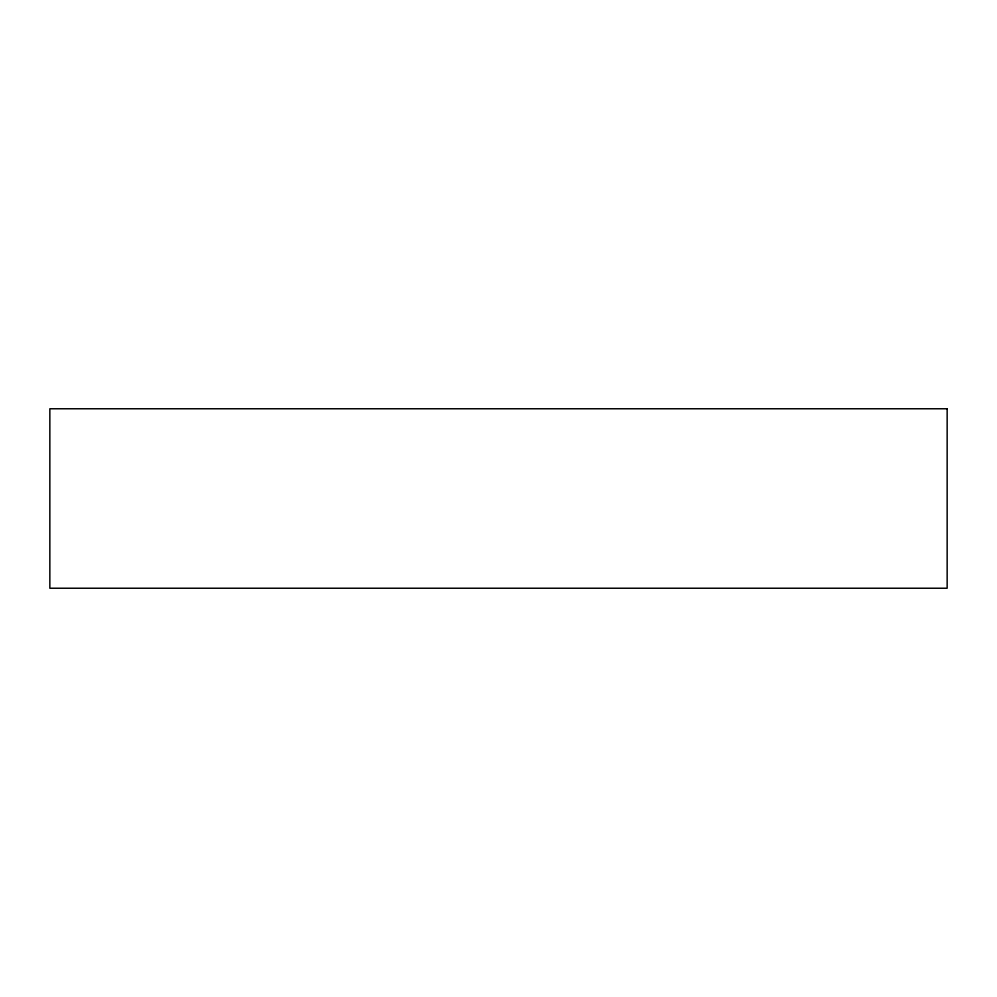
<?xml version="1.0" encoding="UTF-8"?>
<svg xmlns="http://www.w3.org/2000/svg" width="997" height="997" viewBox="0 0 997 997"><rect width="100%" height="100%" fill="white"/><g stroke="black" fill="none" stroke-linecap="round" stroke-linejoin="round"><path stroke-width="1.5" d="M947.15 408.77L49.85 408.77L49.85 588.23L947.15 588.23L947.15 408.77"/></g></svg>
